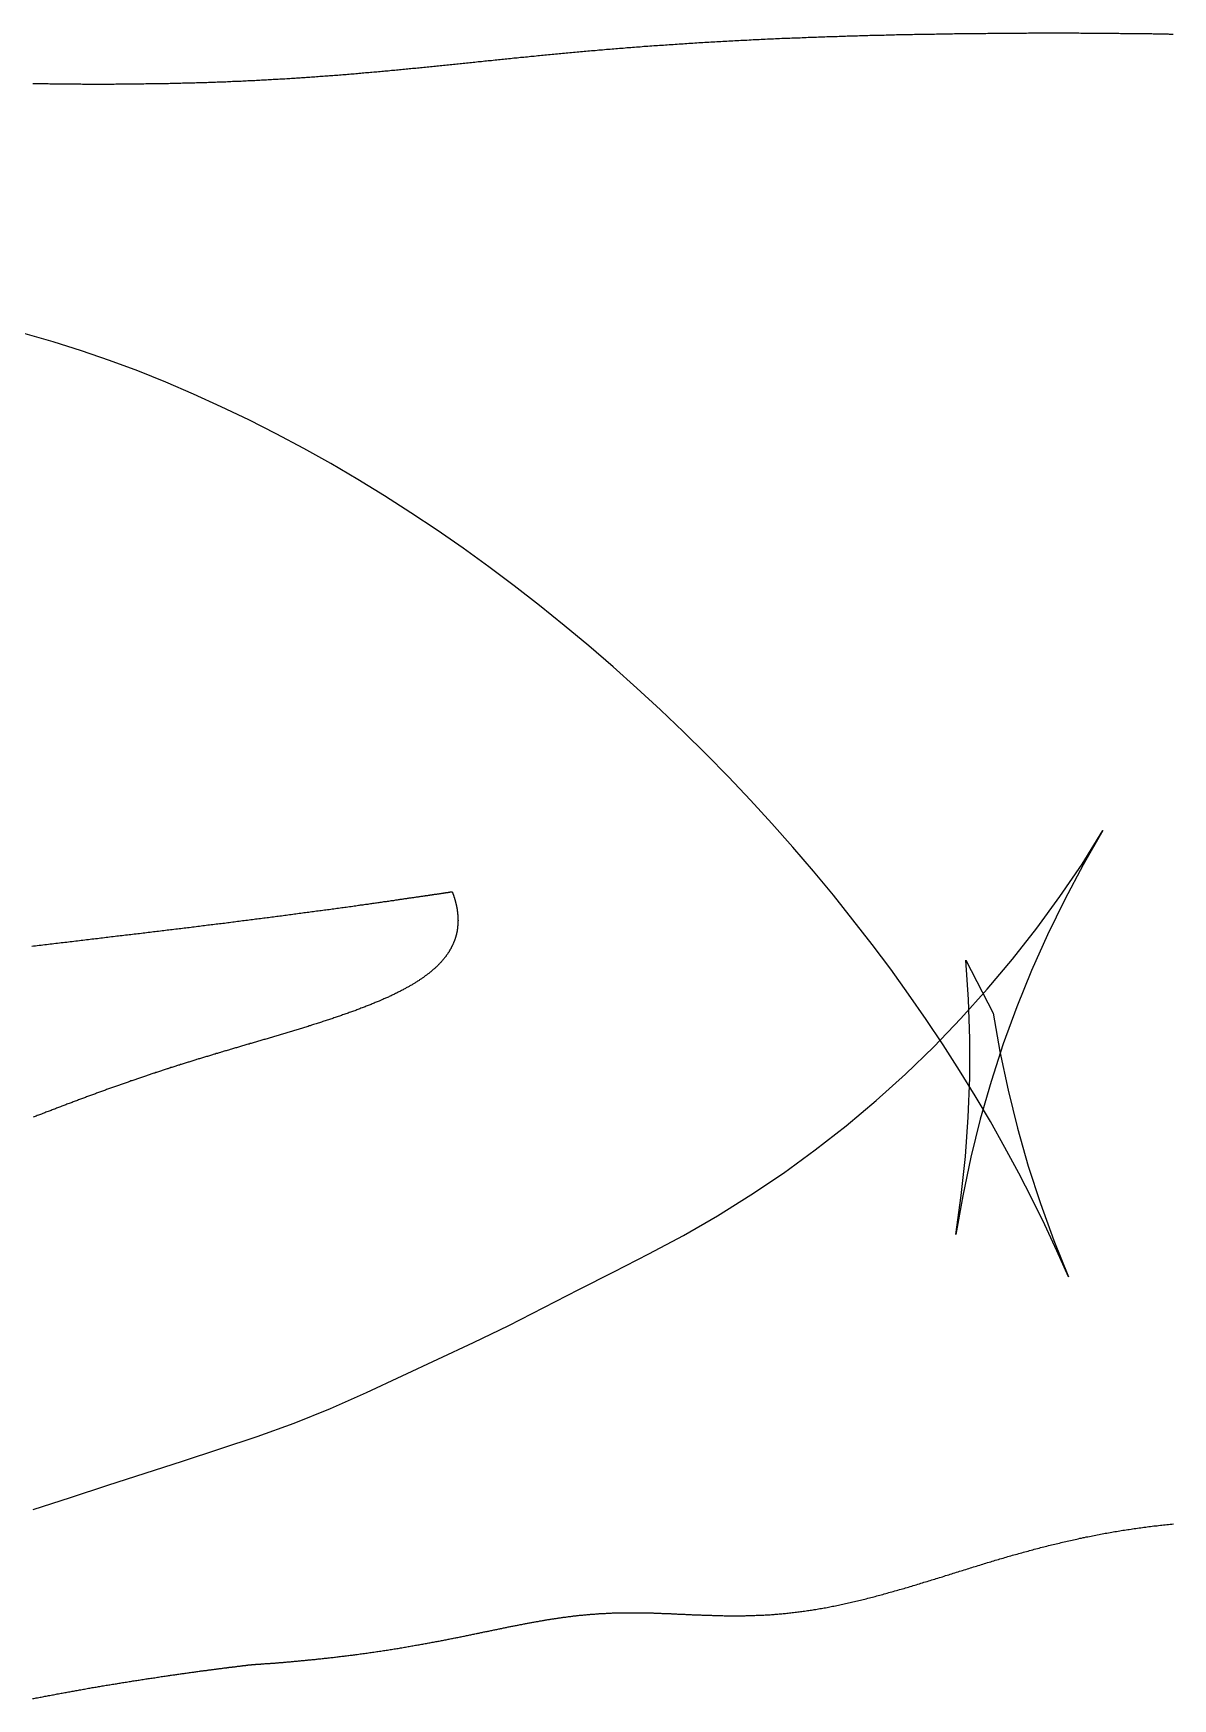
# Model space of a CAD drawing. Header units: millimetres. Extents: x -29284 to 23927, y -13272 to 6553.
# Drawn here: x -3197 to 5499, y -6160 to 6553 of the extents above; entities that cross this region are included whole.
import ezdxf

# ---------------------------------------------------------------- set-up
doc = ezdxf.new("R2010")
doc.units = ezdxf.units.MM
for name, color, linetype in [('PATH_REAR_FWD', 5, 'Continuous'), ('PATH_REAR_REV', 1, 'Continuous'), ('ROAD_BOUNDARY', 8, 'Continuous')]:
    doc.layers.add(name, color=color, linetype=linetype)

msp = doc.modelspace()

# ---------------------------------------------------------------- linework, layer by layer
at = {"layer": 'PATH_REAR_FWD'}
for points in [[(4593, -2662), (4705, -2940), (4615, -2742), (4523, -2544), (4426, -2347), (4325, -2149), (4219, -1952), (4108, -1755), (3992, -1559), (3872, -1364), (3747, -1169), (3618, -976), (3484, -783), (3347, -592), (3205, -402), (3059, -214), (2910, -27), (2757, 157), (2600, 340), (2440, 521), (2276, 700), (2109, 876), (1939, 1050), (1765, 1221), (1589, 1389), (1410, 1555), (1228, 1717), (1043, 1877), (856, 2033), (666, 2186), (474, 2335), (280, 2480), (83, 2622), (-115, 2759), (-315, 2893), (-517, 3022), (-721, 3147), (-927, 3268), (-1133, 3384), (-1342, 3495), (-1551, 3601), (-1762, 3702), (-1974, 3798), (-2186, 3889), (-2400, 3975), (-2614, 4054), (-2829, 4128), (-3044, 4197), (-3260, 4259)], [(-3199, -4717), (-2914, -4624), (-2629, -4531), (-2344, -4439), (-2058, -4346), (-1773, -4253), (-1488, -4158), (-1206, -4056), (-928, -3945), (-654, -3823), (-382, -3696), (-110, -3569), (162, -3442), (432, -3311), (699, -3174), (966, -3037), (1233, -2901), (1500, -2764), (1765, -2624), (2025, -2474), (2279, -2315), (2528, -2148), (2771, -1971), (3007, -1787), (3237, -1594), (3460, -1393), (3675, -1184), (3883, -968), (4084, -745), (4277, -515), (4462, -279), (4639, -37), (4807, 211), (4967, 466)], [(3845, -2616), (3886, -2319), (3918, -2021), (3939, -1721), (3950, -1422), (3951, -1122), (3941, -822), (3921, -523)]]:
    msp.add_lwpolyline(points, dxfattribs=at)
at = {"layer": 'PATH_REAR_REV'}
for points in [[(4967, 466), (4816, 206), (4675, -59), (4543, -328), (4421, -602), (4309, -880), (4206, -1162), (4113, -1448), (4031, -1736), (3959, -2027), (3897, -2321), (3845, -2616)], [(3921, -523), (4129, -926), (4181, -1221), (4243, -1515), (4315, -1806), (4397, -2095), (4490, -2380), (4593, -2662)]]:
    msp.add_lwpolyline(points, dxfattribs=at)
at = {"layer": 'ROAD_BOUNDARY'}
for points in [[(5504, 6545), (5499, 6545), (5494, 6545), (5489, 6545), (5483, 6545), (5476, 6545), (5468, 6546), (5460, 6546), (5451, 6546), (5443, 6546), (5436, 6546), (5428, 6546), (5420, 6546), (5412, 6546), (5404, 6547), (5396, 6547), (5388, 6547), (5380, 6547), (5373, 6547), (5365, 6547), (5357, 6547), (5349, 6547), (5341, 6548), (5333, 6548), (5325, 6548), (5317, 6548), (5309, 6548), (5301, 6548), (5293, 6548), (5285, 6548), (5277, 6548), (5269, 6549), (5262, 6549), (5254, 6549), (5247, 6549), (5239, 6549), (5230, 6549), (5220, 6549), (5209, 6549), (5198, 6549), (5186, 6550), (5175, 6550), (5165, 6550), (5154, 6550), (5143, 6550), (5132, 6550), (5122, 6550), (5111, 6550), (5100, 6550), (5089, 6551), (5078, 6551), (5067, 6551), (5056, 6551), (5045, 6551), (5034, 6551), (5023, 6551), (5013, 6551), (5002, 6551), (4991, 6551), (4980, 6551), (4969, 6552), (4958, 6552), (4947, 6552), (4936, 6552), (4925, 6552), (4915, 6552), (4904, 6552), (4893, 6552), (4881, 6552), (4868, 6552), (4854, 6552), (4839, 6552), (4825, 6552), (4811, 6552), (4797, 6552), (4783, 6553), (4769, 6553), (4755, 6553), (4740, 6553), (4726, 6553), (4712, 6553), (4698, 6553), (4684, 6553), (4670, 6553), (4655, 6553), (4641, 6553), (4627, 6553), (4613, 6553), (4599, 6553), (4584, 6553), (4570, 6553), (4556, 6553), (4542, 6553), (4527, 6553), (4513, 6553), (4499, 6553), (4485, 6553), (4470, 6553), (4456, 6553), (4442, 6553), (4427, 6553), (4413, 6553), (4398, 6553), (4384, 6552), (4369, 6552), (4354, 6552), (4339, 6552), (4325, 6552), (4310, 6552), (4296, 6552), (4281, 6552), (4266, 6552), (4251, 6552), (4237, 6552), (4222, 6552), (4207, 6552), (4192, 6551), (4178, 6551), (4163, 6551), (4148, 6551), (4133, 6551), (4119, 6551), (4104, 6551), (4089, 6551), (4074, 6550), (4059, 6550), (4045, 6550), (4030, 6550), (4015, 6550), (4000, 6550), (3985, 6550), (3970, 6549), (3955, 6549), (3940, 6549), (3925, 6549), (3910, 6549), (3895, 6548), (3880, 6548), (3864, 6548), (3849, 6548), (3834, 6548), (3819, 6547), (3804, 6547), (3789, 6547), (3773, 6547), (3758, 6547), (3743, 6546), (3728, 6546), (3712, 6546), (3697, 6546), (3682, 6545), (3667, 6545), (3651, 6545), (3636, 6545), (3621, 6544), (3606, 6544), (3590, 6544), (3575, 6543), (3560, 6543), (3544, 6543), (3529, 6543), (3514, 6542), (3499, 6542), (3483, 6542), (3468, 6541), (3452, 6541), (3437, 6541), (3421, 6540), (3406, 6540), (3390, 6540), (3375, 6539), (3359, 6539), (3344, 6539), (3328, 6538), (3312, 6538), (3297, 6537), (3281, 6537), (3266, 6537), (3250, 6536), (3235, 6536), (3219, 6536), (3203, 6535), (3188, 6535), (3172, 6534), (3157, 6534), (3141, 6533), (3125, 6533), (3110, 6533), (3094, 6532), (3079, 6532), (3063, 6531), (3047, 6531), (3032, 6530), (3016, 6530), (3001, 6529), (2985, 6529), (2970, 6528), (2954, 6528), (2938, 6527), (2922, 6527), (2907, 6526), (2891, 6526), (2875, 6525), (2860, 6525), (2844, 6524), (2828, 6524), (2813, 6523), (2797, 6523), (2781, 6522), (2765, 6521), (2750, 6521), (2734, 6520), (2718, 6520), (2703, 6519), (2687, 6519), (2671, 6518), (2656, 6517), (2640, 6517), (2624, 6516), (2609, 6515), (2593, 6515), (2577, 6514), (2562, 6514), (2546, 6513), (2531, 6512), (2515, 6512), (2499, 6511), (2484, 6510), (2468, 6510), (2453, 6509), (2437, 6508), (2421, 6507), (2406, 6507), (2390, 6506), (2375, 6505), (2359, 6505), (2344, 6504), (2328, 6503), (2312, 6502), (2297, 6502), (2281, 6501), (2266, 6500), (2250, 6499), (2235, 6499), (2219, 6498), (2204, 6497), (2189, 6496), (2173, 6495), (2158, 6495), (2142, 6494), (2127, 6493), (2111, 6492), (2096, 6491), (2081, 6490), (2065, 6490), (2050, 6489), (2034, 6488), (2019, 6487), (2004, 6486), (1988, 6485), (1973, 6484), (1958, 6483), (1943, 6483), (1928, 6482), (1912, 6481), (1897, 6480), (1882, 6479), (1867, 6478), (1852, 6477), (1837, 6476), (1822, 6475), (1807, 6474), (1792, 6473), (1777, 6472), (1762, 6471), (1747, 6470), (1732, 6469), (1717, 6468), (1702, 6467), (1687, 6466), (1672, 6465), (1657, 6464), (1642, 6463), (1627, 6462), (1612, 6461), (1597, 6460), (1582, 6459), (1567, 6458), (1553, 6457), (1538, 6456), (1523, 6455), (1508, 6454), (1493, 6453), (1479, 6452), (1464, 6451), (1450, 6449), (1435, 6448), (1421, 6447), (1406, 6446), (1392, 6445), (1377, 6444), (1363, 6443), (1349, 6442), (1334, 6441), (1320, 6439), (1305, 6438), (1291, 6437), (1277, 6436), (1262, 6435), (1248, 6434), (1234, 6432), (1220, 6431), (1205, 6430), (1191, 6429), (1177, 6428), (1163, 6427), (1148, 6425), (1134, 6424), (1120, 6423), (1106, 6422), (1092, 6420), (1077, 6419), (1063, 6418), (1049, 6417), (1035, 6416), (1021, 6414), (1007, 6413), (994, 6412), (980, 6411), (966, 6409), (953, 6408), (939, 6407), (925, 6406), (912, 6404), (898, 6403), (884, 6402), (871, 6401), (857, 6399), (843, 6398), (830, 6397), (816, 6396), (803, 6394), (789, 6393), (775, 6392), (762, 6390), (748, 6389), (735, 6388), (721, 6386), (708, 6385), (694, 6384), (681, 6383), (667, 6381), (654, 6380), (640, 6379), (627, 6377), (613, 6376), (600, 6375), (587, 6373), (574, 6372), (561, 6371), (548, 6369), (535, 6368), (522, 6367), (509, 6365), (496, 6364), (483, 6363), (470, 6362), (457, 6360), (444, 6359), (431, 6358), (418, 6356), (405, 6355), (392, 6354), (379, 6352), (366, 6351), (353, 6350), (340, 6348), (327, 6347), (314, 6346), (301, 6344), (288, 6343), (275, 6342), (262, 6340), (250, 6339), (237, 6338), (224, 6336), (211, 6335), (198, 6334), (185, 6332), (172, 6331), (160, 6330), (147, 6328), (135, 6327), (122, 6326), (110, 6325), (97, 6323), (85, 6322), (72, 6321), (60, 6319), (47, 6318), (35, 6317), (22, 6316), (9, 6314), (-3, 6313), (-16, 6312), (-28, 6310), (-41, 6309), (-53, 6308), (-66, 6307), (-78, 6305), (-91, 6304), (-103, 6303), (-116, 6302), (-128, 6300), (-141, 6299), (-153, 6298), (-166, 6296), (-179, 6295), (-191, 6294), (-204, 6293), (-216, 6291), (-229, 6290), (-241, 6289), (-253, 6288), (-265, 6287), (-278, 6285), (-290, 6284), (-302, 6283), (-315, 6282), (-327, 6281), (-339, 6279), (-352, 6278), (-364, 6277), (-376, 6276), (-389, 6275), (-401, 6273), (-413, 6272), (-426, 6271), (-438, 6270), (-451, 6269), (-463, 6268), (-475, 6266), (-488, 6265), (-500, 6264), (-513, 6263), (-525, 6262), (-537, 6261), (-550, 6260), (-562, 6258), (-575, 6257), (-587, 6256), (-599, 6255), (-612, 6254), (-624, 6253), (-637, 6252), (-649, 6251), (-661, 6250), (-674, 6249), (-686, 6248), (-698, 6246), (-711, 6245), (-723, 6244), (-736, 6243), (-748, 6242), (-760, 6241), (-773, 6240), (-785, 6239), (-798, 6238), (-810, 6237), (-822, 6236), (-835, 6235), (-847, 6234), (-860, 6233), (-872, 6232), (-885, 6231), (-897, 6230), (-910, 6229), (-922, 6228), (-935, 6227), (-947, 6226), (-960, 6225), (-972, 6225), (-985, 6224), (-997, 6223), (-1010, 6222), (-1022, 6221), (-1035, 6220), (-1048, 6219), (-1060, 6218), (-1073, 6217), (-1086, 6216), (-1098, 6216), (-1111, 6215), (-1123, 6214), (-1136, 6213), (-1149, 6212), (-1161, 6211), (-1174, 6210), (-1187, 6210), (-1199, 6209), (-1212, 6208), (-1225, 6207), (-1238, 6206), (-1250, 6206), (-1263, 6205), (-1276, 6204), (-1288, 6203), (-1301, 6202), (-1314, 6202), (-1327, 6201), (-1339, 6200), (-1352, 6200), (-1365, 6199), (-1378, 6198), (-1390, 6197), (-1403, 6197), (-1416, 6196), (-1429, 6195), (-1442, 6195), (-1455, 6194), (-1468, 6193), (-1481, 6193), (-1494, 6192), (-1507, 6191), (-1520, 6191), (-1533, 6190), (-1546, 6189), (-1559, 6189), (-1572, 6188), (-1585, 6188), (-1598, 6187), (-1611, 6186), (-1624, 6186), (-1637, 6185), (-1650, 6185), (-1663, 6184), (-1676, 6184), (-1689, 6183), (-1702, 6182), (-1715, 6182), (-1728, 6181), (-1741, 6181), (-1754, 6180), (-1767, 6180), (-1780, 6179), (-1793, 6179), (-1806, 6178), (-1819, 6178), (-1833, 6178), (-1846, 6177), (-1859, 6177), (-1872, 6176), (-1886, 6176), (-1899, 6175), (-1912, 6175), (-1926, 6174), (-1939, 6174), (-1952, 6174), (-1965, 6173), (-1979, 6173), (-1992, 6173), (-2005, 6172), (-2019, 6172), (-2032, 6171), (-2045, 6171), (-2059, 6171), (-2072, 6170), (-2085, 6170), (-2098, 6170), (-2112, 6170), (-2125, 6169), (-2138, 6169), (-2152, 6169), (-2165, 6168), (-2178, 6168), (-2191, 6168), (-2205, 6168), (-2218, 6167), (-2231, 6167), (-2244, 6167), (-2258, 6167), (-2271, 6166), (-2285, 6166), (-2298, 6166), (-2312, 6166), (-2325, 6166), (-2339, 6166), (-2352, 6165), (-2365, 6165), (-2379, 6165), (-2392, 6165), (-2406, 6165), (-2419, 6165), (-2433, 6164), (-2446, 6164), (-2459, 6164), (-2473, 6164), (-2486, 6164), (-2499, 6164), (-2513, 6164), (-2526, 6164), (-2540, 6164), (-2553, 6164), (-2566, 6164), (-2580, 6163), (-2593, 6163), (-2606, 6163), (-2620, 6163), (-2633, 6163), (-2646, 6163), (-2660, 6163), (-2673, 6163), (-2686, 6163), (-2699, 6163), (-2713, 6163), (-2726, 6163), (-2740, 6163), (-2753, 6163), (-2766, 6163), (-2780, 6163), (-2793, 6163), (-2806, 6163), (-2820, 6163), (-2833, 6164), (-2846, 6164), (-2859, 6164), (-2873, 6164), (-2886, 6164), (-2899, 6164), (-2912, 6164), (-2926, 6164), (-2939, 6164), (-2952, 6164), (-2965, 6164), (-2978, 6165), (-2992, 6165), (-3005, 6165), (-3018, 6165), (-3031, 6165), (-3044, 6165), (-3057, 6165), (-3071, 6165), (-3084, 6166), (-3097, 6166), (-3110, 6166), (-3123, 6166), (-3136, 6166), (-3149, 6166), (-3162, 6166), (-3175, 6167), (-3188, 6167), (-3201, 6167)], [(-3208, -415), (-3194, -413), (-3180, -412), (-3166, -410), (-3152, -408), (-3138, -407), (-3124, -405), (-3110, -403), (-3096, -402), (-3082, -400), (-3068, -398), (-3054, -397), (-3040, -395), (-3026, -394), (-3012, -392), (-2998, -390), (-2984, -389), (-2970, -387), (-2956, -385), (-2942, -384), (-2928, -382), (-2915, -380), (-2901, -379), (-2887, -377), (-2873, -375), (-2859, -374), (-2845, -372), (-2831, -371), (-2818, -369), (-2804, -367), (-2790, -366), (-2776, -364), (-2762, -362), (-2749, -361), (-2735, -359), (-2722, -358), (-2708, -356), (-2695, -354), (-2681, -353), (-2668, -351), (-2654, -350), (-2641, -348), (-2627, -346), (-2614, -345), (-2600, -343), (-2587, -342), (-2573, -340), (-2560, -338), (-2546, -337), (-2533, -335), (-2519, -334), (-2506, -332), (-2493, -330), (-2479, -329), (-2466, -327), (-2452, -326), (-2439, -324), (-2426, -322), (-2412, -321), (-2399, -319), (-2385, -318), (-2372, -316), (-2359, -314), (-2345, -313), (-2332, -311), (-2319, -310), (-2306, -308), (-2293, -306), (-2280, -305), (-2267, -303), (-2254, -302), (-2241, -300), (-2227, -299), (-2214, -297), (-2201, -295), (-2188, -294), (-2175, -292), (-2162, -291), (-2149, -289), (-2136, -288), (-2123, -286), (-2110, -284), (-2097, -283), (-2084, -281), (-2071, -280), (-2058, -278), (-2045, -276), (-2032, -275), (-2019, -273), (-2006, -272), (-1993, -270), (-1981, -269), (-1968, -267), (-1955, -265), (-1942, -264), (-1929, -262), (-1916, -261), (-1903, -259), (-1890, -257), (-1878, -256), (-1865, -254), (-1852, -253), (-1840, -251), (-1827, -250), (-1814, -248), (-1802, -246), (-1789, -245), (-1776, -243), (-1764, -242), (-1751, -240), (-1738, -239), (-1726, -237), (-1713, -235), (-1701, -234), (-1688, -232), (-1675, -231), (-1663, -229), (-1650, -227), (-1638, -226), (-1625, -224), (-1612, -223), (-1600, -221), (-1587, -220), (-1575, -218), (-1562, -216), (-1550, -215), (-1537, -213), (-1524, -212), (-1512, -210), (-1500, -208), (-1487, -207), (-1475, -205), (-1463, -204), (-1450, -202), (-1438, -200), (-1426, -199), (-1413, -197), (-1401, -196), (-1389, -194), (-1376, -192), (-1364, -191), (-1352, -189), (-1339, -188), (-1327, -186), (-1315, -184), (-1303, -183), (-1290, -181), (-1278, -180), (-1266, -178), (-1253, -176), (-1241, -175), (-1229, -173), (-1217, -172), (-1204, -170), (-1192, -168), (-1180, -167), (-1168, -165), (-1156, -164), (-1143, -162), (-1131, -160), (-1119, -159), (-1107, -157), (-1095, -155), (-1083, -154), (-1071, -152), (-1059, -151), (-1047, -149), (-1035, -147), (-1023, -146), (-1011, -144), (-999, -143), (-987, -141), (-975, -139), (-963, -138), (-951, -136), (-939, -135), (-927, -133), (-915, -131), (-903, -130), (-891, -128), (-879, -126), (-867, -125), (-855, -123), (-843, -121), (-831, -120), (-820, -118), (-808, -117), (-796, -115), (-784, -113), (-771, -112), (-759, -110), (-747, -108), (-736, -107), (-726, -105), (-716, -104), (-707, -103), (-699, -101), (-689, -100), (-680, -99), (-671, -98), (-661, -96), (-652, -95), (-642, -94), (-633, -92), (-624, -91), (-614, -90), (-605, -88), (-596, -87), (-586, -86), (-577, -84), (-568, -83), (-558, -82), (-549, -80), (-539, -79), (-530, -78), (-521, -76), (-512, -75), (-502, -74), (-493, -72), (-484, -71), (-474, -70), (-465, -68), (-455, -67), (-446, -66), (-437, -64), (-429, -63), (-423, -62), (-416, -61), (-409, -60), (-403, -59), (-396, -58), (-389, -57), (-382, -56), (-375, -55), (-368, -54), (-361, -53), (-354, -52), (-347, -51), (-341, -50), (-334, -49), (-327, -48), (-320, -47), (-313, -46), (-306, -45), (-299, -44), (-292, -43), (-285, -42), (-279, -41), (-272, -40), (-265, -39), (-258, -38), (-251, -37), (-244, -36), (-237, -35), (-230, -34), (-223, -33), (-217, -32), (-212, -32), (-207, -31), (-203, -30), (-199, -30), (-194, -29), (-190, -28), (-185, -28), (-181, -27), (-176, -26), (-171, -26), (-167, -25), (-162, -24), (-158, -24), (-153, -23), (-149, -22), (-144, -22), (-140, -21), (-135, -20), (-131, -20), (-126, -19), (-122, -18), (-117, -18), (-113, -17), (-108, -16), (-104, -16), (-99, -15), (-95, -14), (-90, -14), (-85, -13), (-80, -12), (-76, -11), (-72, -11), (-69, -10), (-67, -10), (-65, -10), (-63, -9), (-61, -9), (-59, -9), (-56, -8), (-54, -8), (-52, -8), (-49, -7), (-47, -7), (-45, -7), (-43, -6), (-40, -6), (-38, -6), (-36, -5), (-34, -5), (-31, -5), (-29, -4), (-27, -4), (-25, -4), (-22, -3), (-20, -3), (-18, -3), (-16, -2), (-13, -2), (-11, -2), (-9, -1), (-7, -1), (-4, -1), (-2, 0), (0, 0), (0, -1), (1, -1), (1, -2), (1, -3), (1, -3), (2, -4), (2, -5), (2, -5), (2, -6), (3, -7), (3, -7), (3, -8), (3, -9), (4, -10), (4, -10), (4, -11), (4, -12), (5, -12), (5, -13), (5, -14), (5, -14), (6, -15), (6, -16), (6, -16), (6, -17), (7, -18), (7, -18), (7, -19), (7, -20), (7, -20), (8, -21), (8, -22), (8, -23), (9, -24), (9, -25), (10, -27), (10, -28), (11, -29), (11, -31), (12, -32), (12, -33), (12, -35), (13, -36), (13, -37), (14, -38), (14, -40), (14, -41), (15, -42), (15, -44), (16, -45), (16, -46), (17, -47), (17, -49), (17, -50), (18, -51), (18, -53), (18, -54), (19, -55), (19, -56), (20, -58), (20, -59), (20, -60), (21, -61), (21, -63), (22, -64), (22, -66), (23, -68), (23, -70), (24, -72), (24, -73), (25, -75), (25, -77), (25, -79), (26, -80), (26, -82), (27, -84), (27, -86), (28, -87), (28, -89), (29, -91), (29, -93), (29, -94), (30, -96), (30, -98), (31, -100), (31, -101), (31, -103), (32, -105), (32, -107), (32, -108), (33, -110), (33, -112), (34, -113), (34, -115), (34, -117), (35, -119), (35, -121), (35, -123), (36, -125), (36, -127), (36, -129), (37, -131), (37, -133), (38, -135), (38, -138), (38, -140), (39, -142), (39, -144), (39, -146), (39, -148), (40, -150), (40, -152), (40, -154), (41, -156), (41, -158), (41, -160), (41, -163), (42, -165), (42, -167), (42, -169), (42, -171), (42, -173), (43, -175), (43, -177), (43, -179), (43, -181), (43, -183), (43, -185), (43, -187), (44, -190), (44, -193), (44, -195), (44, -198), (44, -200), (44, -203), (44, -205), (44, -207), (44, -210), (44, -212), (44, -215), (45, -217), (45, -220), (45, -222), (44, -225), (44, -227), (44, -229), (44, -232), (44, -234), (44, -237), (44, -239), (44, -242), (44, -244), (44, -246), (44, -249), (43, -251), (43, -254), (43, -256), (43, -258), (43, -261), (42, -263), (42, -266), (42, -268), (42, -271), (41, -273), (41, -276), (41, -279), (40, -281), (40, -284), (40, -286), (39, -289), (39, -291), (38, -294), (38, -296), (38, -299), (37, -302), (37, -304), (36, -307), (36, -309), (35, -312), (35, -314), (34, -317), (34, -319), (33, -322), (32, -324), (32, -327), (31, -329), (30, -332), (30, -334), (29, -336), (29, -339), (28, -341), (27, -344), (26, -347), (25, -350), (25, -352), (24, -355), (23, -358), (22, -361), (21, -364), (20, -367), (19, -369), (18, -372), (17, -375), (16, -378), (15, -381), (13, -383), (12, -386), (11, -389), (10, -392), (9, -394), (8, -397), (6, -400), (5, -403), (4, -405), (3, -408), (1, -411), (0, -414), (-1, -416), (-3, -419), (-4, -422), (-5, -424), (-7, -427), (-8, -430), (-10, -433), (-11, -436), (-13, -439), (-15, -442), (-17, -445), (-19, -448), (-20, -451), (-22, -454), (-24, -458), (-26, -461), (-28, -464), (-30, -467), (-32, -470), (-34, -473), (-36, -476), (-38, -479), (-41, -482), (-43, -485), (-45, -488), (-47, -491), (-49, -494), (-52, -497), (-54, -500), (-56, -503), (-59, -506), (-61, -509), (-64, -512), (-66, -515), (-68, -518), (-71, -521), (-73, -524), (-76, -527), (-78, -530), (-81, -533), (-84, -536), (-87, -540), (-91, -543), (-94, -547), (-97, -550), (-100, -553), (-103, -556), (-107, -560), (-110, -563), (-113, -566), (-117, -570), (-120, -573), (-123, -576), (-127, -579), (-130, -583), (-134, -586), (-138, -589), (-141, -592), (-145, -595), (-149, -599), (-152, -602), (-156, -605), (-160, -608), (-164, -611), (-168, -615), (-171, -618), (-175, -621), (-179, -624), (-183, -627), (-187, -630), (-191, -633), (-196, -637), (-200, -640), (-205, -643), (-210, -647), (-214, -650), (-219, -654), (-224, -657), (-229, -660), (-234, -664), (-238, -667), (-243, -670), (-248, -674), (-253, -677), (-258, -680), (-264, -684), (-269, -687), (-274, -690), (-279, -693), (-284, -697), (-290, -700), (-295, -703), (-300, -706), (-306, -710), (-311, -713), (-317, -716), (-322, -719), (-328, -723), (-333, -726), (-339, -729), (-345, -732), (-350, -735), (-356, -738), (-362, -742), (-369, -745), (-375, -748), (-381, -752), (-387, -755), (-394, -758), (-400, -762), (-407, -765), (-413, -768), (-420, -771), (-426, -775), (-433, -778), (-439, -781), (-446, -784), (-453, -788), (-459, -791), (-466, -794), (-473, -797), (-480, -800), (-487, -804), (-494, -807), (-501, -810), (-508, -813), (-515, -816), (-522, -819), (-529, -822), (-536, -826), (-543, -829), (-551, -832), (-558, -835), (-565, -838), (-572, -841), (-580, -844), (-587, -847), (-595, -851), (-603, -854), (-610, -857), (-618, -860), (-625, -863), (-633, -866), (-641, -869), (-649, -872), (-657, -875), (-664, -878), (-672, -881), (-680, -884), (-688, -887), (-696, -890), (-704, -893), (-712, -897), (-720, -900), (-728, -903), (-736, -906), (-744, -909), (-753, -912), (-761, -915), (-769, -917), (-777, -920), (-786, -923), (-794, -926), (-802, -929), (-811, -932), (-819, -935), (-827, -938), (-836, -941), (-844, -944), (-852, -947), (-860, -950), (-869, -953), (-877, -955), (-885, -958), (-894, -961), (-902, -964), (-911, -967), (-919, -970), (-928, -972), (-936, -975), (-945, -978), (-953, -981), (-962, -984), (-970, -986), (-979, -989), (-987, -992), (-996, -995), (-1005, -998), (-1013, -1000), (-1022, -1003), (-1031, -1006), (-1039, -1009), (-1048, -1011), (-1057, -1014), (-1065, -1017), (-1074, -1020), (-1083, -1023), (-1092, -1025), (-1100, -1028), (-1109, -1031), (-1117, -1033), (-1126, -1036), (-1134, -1038), (-1142, -1041), (-1151, -1044), (-1159, -1046), (-1168, -1049), (-1176, -1051), (-1185, -1054), (-1193, -1057), (-1202, -1059), (-1210, -1062), (-1219, -1064), (-1227, -1067), (-1236, -1069), (-1244, -1072), (-1253, -1075), (-1261, -1077), (-1270, -1080), (-1278, -1082), (-1287, -1085), (-1295, -1087), (-1304, -1090), (-1312, -1092), (-1321, -1095), (-1329, -1097), (-1338, -1100), (-1346, -1103), (-1355, -1105), (-1363, -1108), (-1372, -1110), (-1380, -1113), (-1388, -1115), (-1396, -1117), (-1404, -1120), (-1412, -1122), (-1421, -1125), (-1429, -1127), (-1437, -1129), (-1445, -1132), (-1453, -1134), (-1461, -1137), (-1469, -1139), (-1477, -1141), (-1486, -1144), (-1494, -1146), (-1502, -1148), (-1510, -1151), (-1518, -1153), (-1526, -1156), (-1534, -1158), (-1542, -1160), (-1550, -1163), (-1558, -1165), (-1566, -1167), (-1574, -1170), (-1583, -1172), (-1591, -1174), (-1599, -1177), (-1607, -1179), (-1615, -1182), (-1623, -1184), (-1631, -1186), (-1639, -1189), (-1646, -1191), (-1654, -1193), (-1662, -1195), (-1669, -1198), (-1677, -1200), (-1685, -1202), (-1693, -1205), (-1700, -1207), (-1708, -1209), (-1716, -1211), (-1724, -1214), (-1731, -1216), (-1739, -1218), (-1747, -1220), (-1754, -1223), (-1762, -1225), (-1769, -1227), (-1777, -1230), (-1785, -1232), (-1792, -1234), (-1800, -1236), (-1808, -1239), (-1815, -1241), (-1823, -1243), (-1830, -1245), (-1838, -1248), (-1845, -1250), (-1853, -1252), (-1860, -1255), (-1868, -1257), (-1875, -1259), (-1883, -1261), (-1890, -1264), (-1898, -1266), (-1905, -1268), (-1913, -1270), (-1920, -1273), (-1928, -1275), (-1935, -1277), (-1942, -1279), (-1950, -1282), (-1957, -1284), (-1965, -1286), (-1972, -1289), (-1979, -1291), (-1987, -1293), (-1994, -1295), (-2001, -1298), (-2009, -1300), (-2016, -1302), (-2023, -1304), (-2030, -1307), (-2038, -1309), (-2045, -1311), (-2052, -1314), (-2060, -1316), (-2067, -1318), (-2074, -1320), (-2081, -1323), (-2088, -1325), (-2096, -1327), (-2103, -1329), (-2110, -1332), (-2117, -1334), (-2125, -1336), (-2132, -1339), (-2139, -1341), (-2147, -1343), (-2154, -1346), (-2161, -1348), (-2169, -1351), (-2176, -1353), (-2183, -1355), (-2190, -1358), (-2198, -1360), (-2205, -1362), (-2212, -1365), (-2219, -1367), (-2227, -1369), (-2234, -1372), (-2241, -1374), (-2248, -1377), (-2256, -1379), (-2263, -1381), (-2270, -1384), (-2277, -1386), (-2284, -1388), (-2291, -1391), (-2299, -1393), (-2306, -1396), (-2313, -1398), (-2320, -1400), (-2327, -1403), (-2334, -1405), (-2341, -1408), (-2349, -1410), (-2356, -1413), (-2364, -1415), (-2371, -1418), (-2378, -1420), (-2386, -1423), (-2393, -1425), (-2401, -1428), (-2408, -1430), (-2415, -1433), (-2423, -1435), (-2430, -1438), (-2437, -1440), (-2445, -1443), (-2452, -1445), (-2459, -1448), (-2467, -1451), (-2474, -1453), (-2481, -1456), (-2489, -1458), (-2496, -1461), (-2503, -1463), (-2511, -1466), (-2518, -1469), (-2525, -1471), (-2533, -1474), (-2540, -1476), (-2547, -1479), (-2555, -1482), (-2562, -1484), (-2569, -1487), (-2577, -1489), (-2584, -1492), (-2592, -1495), (-2599, -1498), (-2607, -1500), (-2615, -1503), (-2622, -1506), (-2630, -1508), (-2638, -1511), (-2645, -1514), (-2653, -1517), (-2660, -1519), (-2668, -1522), (-2676, -1525), (-2683, -1528), (-2691, -1531), (-2698, -1533), (-2706, -1536), (-2714, -1539), (-2721, -1542), (-2729, -1545), (-2737, -1547), (-2744, -1550), (-2752, -1553), (-2759, -1556), (-2767, -1559), (-2775, -1561), (-2782, -1564), (-2790, -1567), (-2798, -1570), (-2805, -1573), (-2813, -1576), (-2821, -1579), (-2829, -1582), (-2837, -1584), (-2844, -1587), (-2852, -1590), (-2860, -1593), (-2868, -1596), (-2876, -1599), (-2884, -1602), (-2892, -1605), (-2900, -1608), (-2908, -1611), (-2916, -1614), (-2924, -1617), (-2932, -1620), (-2940, -1623), (-2948, -1626), (-2956, -1629), (-2964, -1632), (-2972, -1635), (-2980, -1638), (-2988, -1641), (-2996, -1644), (-3004, -1647), (-3012, -1650), (-3020, -1653), (-3028, -1657), (-3036, -1660), (-3044, -1663), (-3052, -1666), (-3060, -1669), (-3068, -1672), (-3076, -1675), (-3084, -1678), (-3093, -1681), (-3101, -1684), (-3109, -1687), (-3117, -1691), (-3125, -1694), (-3134, -1697), (-3142, -1700), (-3150, -1703), (-3158, -1706), (-3166, -1709), (-3175, -1713), (-3183, -1716), (-3191, -1719), (-3199, -1722)], [(-3202, -6160), (-3192, -6159), (-3183, -6157), (-3174, -6155), (-3164, -6153), (-3155, -6151), (-3145, -6149), (-3136, -6148), (-3127, -6146), (-3117, -6144), (-3108, -6142), (-3099, -6140), (-3089, -6139), (-3080, -6137), (-3070, -6135), (-3061, -6133), (-3051, -6131), (-3042, -6130), (-3032, -6128), (-3023, -6126), (-3014, -6124), (-3004, -6123), (-2995, -6121), (-2985, -6119), (-2976, -6117), (-2966, -6116), (-2957, -6114), (-2947, -6112), (-2938, -6110), (-2928, -6109), (-2919, -6107), (-2909, -6105), (-2900, -6103), (-2890, -6102), (-2881, -6100), (-2871, -6098), (-2862, -6097), (-2852, -6095), (-2843, -6093), (-2833, -6092), (-2824, -6090), (-2814, -6088), (-2805, -6087), (-2795, -6085), (-2785, -6083), (-2776, -6081), (-2766, -6080), (-2756, -6078), (-2747, -6076), (-2737, -6075), (-2728, -6073), (-2718, -6072), (-2708, -6070), (-2699, -6068), (-2689, -6067), (-2679, -6065), (-2670, -6063), (-2660, -6062), (-2650, -6060), (-2641, -6058), (-2631, -6057), (-2621, -6055), (-2612, -6054), (-2602, -6052), (-2592, -6050), (-2583, -6049), (-2573, -6047), (-2563, -6046), (-2554, -6044), (-2544, -6043), (-2534, -6041), (-2525, -6039), (-2515, -6038), (-2505, -6036), (-2495, -6035), (-2486, -6033), (-2476, -6032), (-2466, -6030), (-2456, -6028), (-2446, -6027), (-2437, -6025), (-2427, -6024), (-2417, -6022), (-2407, -6021), (-2397, -6019), (-2388, -6018), (-2378, -6016), (-2368, -6015), (-2358, -6013), (-2348, -6012), (-2338, -6010), (-2329, -6009), (-2319, -6007), (-2309, -6006), (-2299, -6004), (-2289, -6003), (-2279, -6001), (-2269, -6000), (-2260, -5998), (-2250, -5997), (-2240, -5995), (-2230, -5994), (-2220, -5992), (-2210, -5991), (-2200, -5989), (-2190, -5988), (-2180, -5986), (-2172, -5985), (-2164, -5984), (-2156, -5983), (-2149, -5982), (-2141, -5981), (-2133, -5979), (-2125, -5978), (-2117, -5977), (-2109, -5976), (-2101, -5975), (-2093, -5974), (-2085, -5973), (-2077, -5971), (-2069, -5970), (-2061, -5969), (-2053, -5968), (-2045, -5967), (-2037, -5966), (-2029, -5965), (-2020, -5964), (-2012, -5962), (-2004, -5961), (-1996, -5960), (-1988, -5959), (-1980, -5958), (-1972, -5957), (-1964, -5956), (-1956, -5955), (-1948, -5954), (-1940, -5952), (-1931, -5951), (-1924, -5950), (-1917, -5949), (-1911, -5949), (-1905, -5948), (-1900, -5947), (-1894, -5946), (-1888, -5945), (-1882, -5945), (-1875, -5944), (-1869, -5943), (-1863, -5942), (-1857, -5941), (-1851, -5941), (-1845, -5940), (-1839, -5939), (-1833, -5938), (-1827, -5937), (-1821, -5937), (-1815, -5936), (-1808, -5935), (-1802, -5934), (-1796, -5933), (-1790, -5933), (-1784, -5932), (-1778, -5931), (-1772, -5930), (-1766, -5929), (-1760, -5929), (-1754, -5928), (-1747, -5927), (-1741, -5926), (-1735, -5925), (-1729, -5925), (-1724, -5924), (-1720, -5924), (-1716, -5923), (-1713, -5923), (-1709, -5922), (-1705, -5922), (-1701, -5921), (-1696, -5921), (-1692, -5920), (-1688, -5920), (-1684, -5919), (-1680, -5919), (-1676, -5918), (-1672, -5918), (-1668, -5917), (-1664, -5917), (-1659, -5916), (-1655, -5916), (-1651, -5915), (-1647, -5915), (-1643, -5914), (-1639, -5913), (-1635, -5913), (-1631, -5912), (-1627, -5912), (-1623, -5912), (-1619, -5911), (-1614, -5910), (-1610, -5910), (-1605, -5909), (-1601, -5909), (-1598, -5908), (-1595, -5908), (-1593, -5908), (-1591, -5908), (-1590, -5907), (-1588, -5907), (-1586, -5907), (-1584, -5907), (-1581, -5906), (-1579, -5906), (-1577, -5906), (-1575, -5906), (-1573, -5905), (-1571, -5905), (-1569, -5905), (-1567, -5905), (-1565, -5904), (-1563, -5904), (-1561, -5904), (-1559, -5904), (-1557, -5903), (-1555, -5903), (-1553, -5903), (-1550, -5903), (-1548, -5902), (-1546, -5902), (-1544, -5902), (-1542, -5902), (-1540, -5902), (-1538, -5901), (-1536, -5901), (-1534, -5901), (-1532, -5901), (-1529, -5900), (-1526, -5900), (-1524, -5900), (-1521, -5900), (-1518, -5900), (-1515, -5899), (-1513, -5899), (-1510, -5899), (-1507, -5899), (-1504, -5899), (-1501, -5899), (-1499, -5898), (-1496, -5898), (-1493, -5898), (-1490, -5898), (-1488, -5898), (-1485, -5897), (-1482, -5897), (-1479, -5897), (-1477, -5897), (-1474, -5897), (-1471, -5896), (-1468, -5896), (-1466, -5896), (-1463, -5896), (-1460, -5896), (-1457, -5895), (-1455, -5895), (-1452, -5895), (-1450, -5895), (-1447, -5895), (-1444, -5895), (-1439, -5894), (-1434, -5894), (-1428, -5893), (-1422, -5893), (-1416, -5893), (-1411, -5892), (-1406, -5892), (-1400, -5891), (-1395, -5891), (-1390, -5891), (-1384, -5890), (-1379, -5890), (-1374, -5889), (-1368, -5889), (-1363, -5889), (-1358, -5888), (-1352, -5888), (-1347, -5887), (-1342, -5887), (-1336, -5886), (-1331, -5886), (-1326, -5886), (-1320, -5885), (-1315, -5885), (-1310, -5884), (-1304, -5884), (-1299, -5883), (-1294, -5883), (-1289, -5883), (-1284, -5882), (-1279, -5882), (-1273, -5881), (-1266, -5881), (-1258, -5880), (-1250, -5879), (-1242, -5879), (-1234, -5878), (-1226, -5877), (-1219, -5877), (-1211, -5876), (-1204, -5875), (-1196, -5875), (-1188, -5874), (-1181, -5873), (-1173, -5872), (-1166, -5872), (-1158, -5871), (-1150, -5870), (-1143, -5870), (-1135, -5869), (-1128, -5868), (-1120, -5867), (-1113, -5867), (-1105, -5866), (-1098, -5865), (-1090, -5864), (-1083, -5864), (-1075, -5863), (-1068, -5862), (-1060, -5861), (-1053, -5861), (-1046, -5860), (-1039, -5859), (-1030, -5858), (-1022, -5857), (-1012, -5856), (-1002, -5855), (-993, -5854), (-983, -5853), (-974, -5852), (-964, -5851), (-955, -5850), (-946, -5849), (-936, -5848), (-927, -5847), (-918, -5846), (-908, -5845), (-899, -5844), (-890, -5843), (-880, -5842), (-871, -5841), (-862, -5839), (-853, -5838), (-843, -5837), (-834, -5836), (-825, -5835), (-816, -5834), (-807, -5833), (-797, -5831), (-788, -5830), (-779, -5829), (-770, -5828), (-761, -5827), (-753, -5826), (-743, -5825), (-734, -5823), (-724, -5822), (-713, -5821), (-702, -5819), (-691, -5818), (-681, -5816), (-670, -5815), (-660, -5813), (-649, -5812), (-639, -5810), (-628, -5809), (-618, -5807), (-607, -5806), (-597, -5804), (-586, -5803), (-576, -5801), (-566, -5800), (-555, -5798), (-545, -5797), (-535, -5795), (-524, -5793), (-514, -5792), (-504, -5790), (-493, -5789), (-483, -5787), (-473, -5786), (-463, -5784), (-453, -5782), (-443, -5781), (-432, -5779), (-422, -5777), (-412, -5776), (-402, -5774), (-393, -5773), (-383, -5771), (-374, -5769), (-364, -5768), (-355, -5766), (-346, -5765), (-336, -5763), (-327, -5761), (-317, -5760), (-308, -5758), (-299, -5757), (-289, -5755), (-280, -5753), (-271, -5752), (-262, -5750), (-252, -5748), (-243, -5747), (-234, -5745), (-225, -5743), (-215, -5742), (-206, -5740), (-197, -5738), (-188, -5737), (-179, -5735), (-170, -5733), (-161, -5732), (-152, -5730), (-143, -5728), (-133, -5727), (-124, -5725), (-115, -5723), (-106, -5722), (-98, -5720), (-89, -5718), (-81, -5717), (-73, -5715), (-64, -5713), (-56, -5712), (-47, -5710), (-39, -5708), (-30, -5707), (-22, -5705), (-14, -5704), (-5, -5702), (3, -5700), (11, -5699), (20, -5697), (28, -5695), (36, -5694), (44, -5692), (53, -5690), (61, -5689), (69, -5687), (77, -5685), (86, -5684), (94, -5682), (102, -5680), (110, -5679), (118, -5677), (126, -5675), (135, -5674), (143, -5672), (151, -5670), (159, -5669), (167, -5667), (174, -5665), (182, -5664), (190, -5662), (197, -5661), (205, -5659), (212, -5658), (220, -5656), (228, -5654), (235, -5653), (243, -5651), (250, -5650), (258, -5648), (266, -5647), (273, -5645), (281, -5644), (288, -5642), (296, -5640), (303, -5639), (311, -5637), (318, -5636), (326, -5634), (333, -5633), (341, -5631), (348, -5630), (355, -5628), (363, -5627), (370, -5625), (378, -5624), (385, -5622), (393, -5620), (400, -5619), (407, -5618), (414, -5616), (421, -5615), (428, -5613), (435, -5612), (442, -5610), (449, -5609), (456, -5608), (463, -5606), (470, -5605), (477, -5603), (484, -5602), (491, -5601), (498, -5599), (505, -5598), (512, -5597), (519, -5595), (526, -5594), (533, -5593), (540, -5591), (547, -5590), (554, -5589), (561, -5587), (568, -5586), (575, -5585), (581, -5583), (588, -5582), (595, -5581), (602, -5579), (609, -5578), (616, -5577), (623, -5576), (630, -5574), (636, -5573), (643, -5572), (649, -5571), (656, -5570), (663, -5569), (669, -5567), (676, -5566), (683, -5565), (689, -5564), (696, -5563), (703, -5562), (709, -5561), (716, -5559), (723, -5558), (729, -5557), (736, -5556), (742, -5555), (749, -5554), (756, -5553), (762, -5552), (769, -5551), (775, -5550), (782, -5549), (789, -5548), (795, -5547), (802, -5546), (808, -5545), (815, -5544), (821, -5543), (828, -5542), (835, -5541), (841, -5540), (848, -5539), (854, -5538), (861, -5538), (867, -5537), (874, -5536), (880, -5535), (887, -5534), (893, -5533), (900, -5533), (907, -5532), (913, -5531), (920, -5530), (926, -5529), (933, -5529), (939, -5528), (946, -5527), (952, -5526), (959, -5526), (965, -5525), (972, -5524), (978, -5524), (985, -5523), (991, -5522), (998, -5522), (1004, -5521), (1011, -5520), (1017, -5520), (1024, -5519), (1030, -5518), (1037, -5518), (1043, -5517), (1050, -5517), (1057, -5516), (1063, -5516), (1070, -5515), (1077, -5515), (1083, -5514), (1090, -5514), (1097, -5513), (1103, -5513), (1110, -5512), (1117, -5512), (1123, -5511), (1130, -5511), (1137, -5510), (1143, -5510), (1150, -5510), (1157, -5509), (1163, -5509), (1170, -5509), (1177, -5508), (1183, -5508), (1190, -5508), (1197, -5507), (1203, -5507), (1210, -5507), (1217, -5507), (1223, -5506), (1230, -5506), (1237, -5506), (1243, -5506), (1250, -5505), (1257, -5505), (1264, -5505), (1271, -5505), (1278, -5505), (1285, -5505), (1292, -5504), (1299, -5504), (1306, -5504), (1313, -5504), (1320, -5504), (1327, -5504), (1334, -5504), (1341, -5504), (1348, -5504), (1355, -5504), (1362, -5504), (1369, -5504), (1376, -5504), (1383, -5504), (1390, -5504), (1397, -5504), (1404, -5504), (1411, -5504), (1418, -5504), (1425, -5504), (1432, -5504), (1439, -5504), (1446, -5504), (1453, -5504), (1460, -5505), (1467, -5505), (1474, -5505), (1481, -5505), (1488, -5505), (1496, -5505), (1503, -5506), (1511, -5506), (1518, -5506), (1526, -5506), (1533, -5506), (1540, -5507), (1548, -5507), (1555, -5507), (1563, -5507), (1570, -5508), (1578, -5508), (1585, -5508), (1592, -5508), (1600, -5509), (1607, -5509), (1615, -5509), (1622, -5510), (1630, -5510), (1637, -5510), (1645, -5510), (1652, -5511), (1660, -5511), (1668, -5511), (1675, -5512), (1683, -5512), (1690, -5512), (1698, -5513), (1705, -5513), (1713, -5513), (1720, -5514), (1728, -5514), (1736, -5514), (1744, -5515), (1752, -5515), (1760, -5516), (1768, -5516), (1776, -5516), (1784, -5517), (1792, -5517), (1800, -5517), (1808, -5518), (1816, -5518), (1825, -5518), (1833, -5519), (1841, -5519), (1849, -5519), (1857, -5520), (1865, -5520), (1873, -5521), (1881, -5521), (1889, -5521), (1897, -5521), (1906, -5522), (1914, -5522), (1922, -5522), (1930, -5523), (1938, -5523), (1947, -5523), (1955, -5524), (1963, -5524), (1971, -5524), (1979, -5524), (1988, -5525), (1997, -5525), (2005, -5525), (2014, -5525), (2023, -5526), (2032, -5526), (2041, -5526), (2049, -5526), (2058, -5526), (2067, -5526), (2076, -5527), (2084, -5527), (2093, -5527), (2102, -5527), (2111, -5527), (2120, -5527), (2129, -5527), (2138, -5527), (2146, -5527), (2155, -5527), (2164, -5527), (2173, -5527), (2182, -5527), (2191, -5527), (2200, -5527), (2209, -5527), (2218, -5527), (2227, -5527), (2236, -5527), (2245, -5526), (2254, -5526), (2263, -5526), (2273, -5526), (2282, -5526), (2292, -5525), (2301, -5525), (2311, -5525), (2321, -5524), (2330, -5524), (2340, -5523), (2350, -5523), (2359, -5523), (2369, -5522), (2379, -5522), (2388, -5521), (2398, -5521), (2408, -5520), (2417, -5519), (2427, -5519), (2437, -5518), (2447, -5517), (2457, -5517), (2466, -5516), (2476, -5515), (2486, -5514), (2496, -5513), (2506, -5513), (2516, -5512), (2526, -5511), (2535, -5510), (2545, -5509), (2555, -5508), (2565, -5507), (2575, -5506), (2585, -5505), (2596, -5503), (2606, -5502), (2617, -5501), (2627, -5500), (2638, -5498), (2648, -5497), (2659, -5496), (2669, -5494), (2680, -5493), (2690, -5491), (2701, -5490), (2711, -5488), (2722, -5487), (2733, -5485), (2743, -5484), (2754, -5482), (2764, -5480), (2775, -5479), (2786, -5477), (2796, -5475), (2807, -5473), (2818, -5471), (2828, -5469), (2839, -5467), (2850, -5466), (2861, -5464), (2871, -5462), (2882, -5460), (2893, -5457), (2904, -5455), (2914, -5453), (2925, -5451), (2936, -5449), (2948, -5446), (2959, -5444), (2970, -5442), (2981, -5439), (2992, -5437), (3003, -5434), (3015, -5432), (3026, -5429), (3037, -5427), (3048, -5424), (3059, -5422), (3071, -5419), (3082, -5417), (3093, -5414), (3105, -5411), (3116, -5408), (3127, -5406), (3138, -5403), (3150, -5400), (3161, -5397), (3172, -5394), (3184, -5391), (3195, -5388), (3207, -5385), (3218, -5383), (3229, -5380), (3241, -5376), (3252, -5373), (3264, -5370), (3275, -5367), (3286, -5364), (3298, -5361), (3310, -5358), (3321, -5355), (3333, -5351), (3344, -5348), (3356, -5345), (3367, -5342), (3379, -5338), (3391, -5335), (3402, -5332), (3414, -5328), (3426, -5325), (3437, -5321), (3449, -5318), (3461, -5315), (3472, -5311), (3484, -5308), (3496, -5304), (3507, -5301), (3519, -5297), (3531, -5294), (3542, -5290), (3554, -5287), (3566, -5283), (3578, -5279), (3589, -5276), (3601, -5272), (3613, -5269), (3625, -5265), (3637, -5261), (3648, -5258), (3660, -5254), (3672, -5251), (3684, -5247), (3695, -5243), (3707, -5240), (3719, -5236), (3731, -5232), (3742, -5229), (3754, -5225), (3766, -5221), (3778, -5218), (3790, -5214), (3801, -5210), (3813, -5207), (3825, -5203), (3837, -5199), (3849, -5195), (3861, -5192), (3872, -5188), (3884, -5184), (3896, -5181), (3908, -5177), (3920, -5173), (3932, -5170), (3944, -5166), (3955, -5162), (3967, -5159), (3979, -5155), (3991, -5151), (4003, -5148), (4015, -5144), (4027, -5140), (4039, -5137), (4050, -5133), (4062, -5129), (4074, -5126), (4086, -5122), (4098, -5119), (4110, -5115), (4122, -5111), (4133, -5108), (4145, -5104), (4157, -5101), (4169, -5097), (4181, -5094), (4193, -5090), (4205, -5087), (4217, -5083), (4229, -5080), (4240, -5076), (4252, -5073), (4264, -5070), (4276, -5066), (4288, -5063), (4300, -5059), (4312, -5056), (4324, -5053), (4336, -5049), (4348, -5046), (4360, -5043), (4371, -5039), (4383, -5036), (4395, -5033), (4407, -5030), (4419, -5026), (4431, -5023), (4443, -5020), (4455, -5017), (4467, -5014), (4479, -5011), (4491, -5007), (4503, -5004), (4515, -5001), (4527, -4998), (4539, -4995), (4551, -4992), (4563, -4989), (4575, -4986), (4587, -4983), (4599, -4980), (4611, -4977), (4623, -4975), (4635, -4972), (4647, -4969), (4659, -4966), (4671, -4963), (4683, -4960), (4695, -4958), (4707, -4955), (4719, -4952), (4731, -4949), (4743, -4947), (4755, -4944), (4767, -4942), (4779, -4939), (4791, -4936), (4803, -4934), (4815, -4931), (4827, -4929), (4839, -4926), (4851, -4924), (4864, -4921), (4876, -4919), (4888, -4916), (4900, -4914), (4912, -4912), (4924, -4909), (4937, -4907), (4949, -4905), (4961, -4902), (4973, -4900), (4985, -4898), (4997, -4896), (5010, -4894), (5022, -4892), (5034, -4889), (5046, -4887), (5058, -4885), (5071, -4883), (5083, -4881), (5095, -4879), (5107, -4877), (5119, -4875), (5132, -4873), (5144, -4871), (5156, -4870), (5168, -4868), (5181, -4866), (5193, -4864), (5205, -4862), (5218, -4860), (5230, -4859), (5243, -4857), (5255, -4855), (5268, -4854), (5280, -4852), (5293, -4850), (5305, -4849), (5318, -4847), (5330, -4846), (5343, -4844), (5355, -4842), (5367, -4841), (5380, -4840), (5392, -4838), (5405, -4837), (5417, -4835), (5430, -4834), (5443, -4833), (5455, -4831), (5468, -4830), (5480, -4829), (5493, -4827), (5505, -4826)]]:
    msp.add_lwpolyline(points, dxfattribs=at)

doc.saveas('drawing.dxf')
